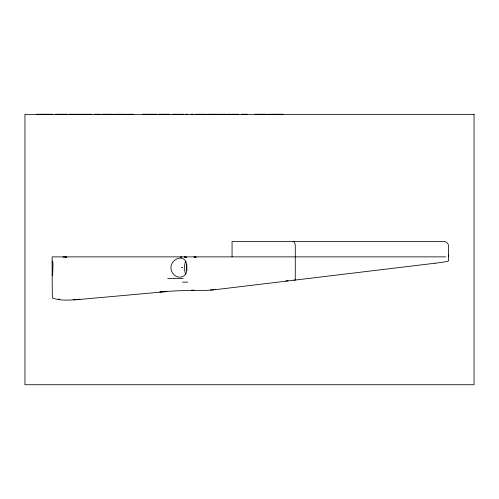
<?xml version="1.0" encoding="UTF-8"?>
<svg xmlns="http://www.w3.org/2000/svg" width="499" height="499" viewBox="0 0 499 499"><rect width="100%" height="100%" fill="white"/><g stroke="black" fill="none" stroke-linecap="round" stroke-linejoin="round"><path stroke-width="0.75" d="M194.884 257.066L193.961 256.96L196.144 257.216M52.133 261.289L52.682 261.083L52.988 264.046L52.62 275.816L52.127 275.585L52.127 256.873L445.738 256.873M186.838 264.757L186.352 267.695L186.838 270.633M180.912 257.066L181.399 256.891L180.669 257.216M65.93 257.066L65.113 256.873L65.113 257.216L66.174 257.216L65.113 256.873L65.594 257.216M65.381 256.891L66.161 257.216C64.714 256.829 65.974 256.823 65.113 257.216M185.902 261.127C183.882 265.137 183.882 270.252 185.902 274.263M65.275 257.216L65.201 256.96M185.703 256.96C184.904 257.334 184.424 256.611 186.133 257.216L184.686 257.216M73.172 299.674L75.898 299.649M191.391 290.181L194.117 290.162M185.466 256.891L186.04 257.216L185.017 256.96M194.479 257.022L194.897 256.873M215.287 289.439L215.612 289.326L215.225 289.283M79.977 299.175L77.145 299.543M159.979 291.834L160.965 291.684M165.562 291.559L166.853 291.291L165.45 291.273M64.015 256.873L63.909 257.216M288.06 280.719L285.746 280.974M435.034 263.229L213.99 289.838C197.841 291.322 181.53 289.763 165.381 291.709L76.235 299.762C68.313 300.105 59.799 300.853 52.37 297.947L52.127 275.585M164.888 291.641L160.004 291.996M213.647 289.676L210.441 289.969M63.304 256.873L63.036 257.216M59.68 299.151L58.408 299.157M36.408 114.265L52.775 114.265M55.433 114.265L67.209 114.265M69.211 114.265L79.528 114.265M80.458 114.265L91.828 114.265M94.454 114.265L100.511 114.265M102.164 114.265L113.123 114.265M114.714 114.265L126.316 114.265M127.538 114.265L133.327 114.265M142.589 114.265L156.773 114.265M158.526 114.265L169.891 114.265M172.298 114.265L183.258 114.265M185.759 114.265L187.855 114.265M190.992 114.265L193.119 114.265M195.433 114.265L206.087 114.265M207.603 114.265L219.373 114.265M220.153 114.265L225.941 114.265M227.188 114.265L238.79 114.265M241.335 114.265L247.392 114.265M255.026 114.265L266.535 114.265M268.007 114.265L283.002 114.265M65.113 257.066L66.055 257.216M184.811 257.066L186.133 257.216M167.689 278.523L183.127 278.523M293.942 280.051L295.277 280.051L295.289 246.044A4.51 2.239 -90 0 0 293.05 241.535M182.441 282.128L187.73 282.128M195.727 257.16L196.02 257.191M65.201 256.891L65.893 257.066M65.968 257.216L65.338 256.891M185.216 256.873L185.927 257.216L185.591 256.96M65.363 256.96L65.737 257.216M65.506 256.96L65.862 257.216M185.272 256.96L185.647 257.216L185.447 256.96M448.564 256.873L448.564 246.044C448.595 243.631 446.468 241.51 444.054 241.535L232.06 241.535L232.054 256.873M435.028 263.229A27.245 1.41 -5.2 0 0 448.582 260.784L448.564 255.201A18.001 0.936 -5.2 0 0 448.233 255.045M186.801 267.695C187.849 279.272 174.962 280.17 171.431 270.764C167.614 258.912 187.524 250.922 186.801 267.695M181.848 267.645L182.335 267.695L181.848 267.645M474.05 114.358L24.95 114.358L24.95 384.735L474.05 384.735L474.05 114.358"/></g></svg>
